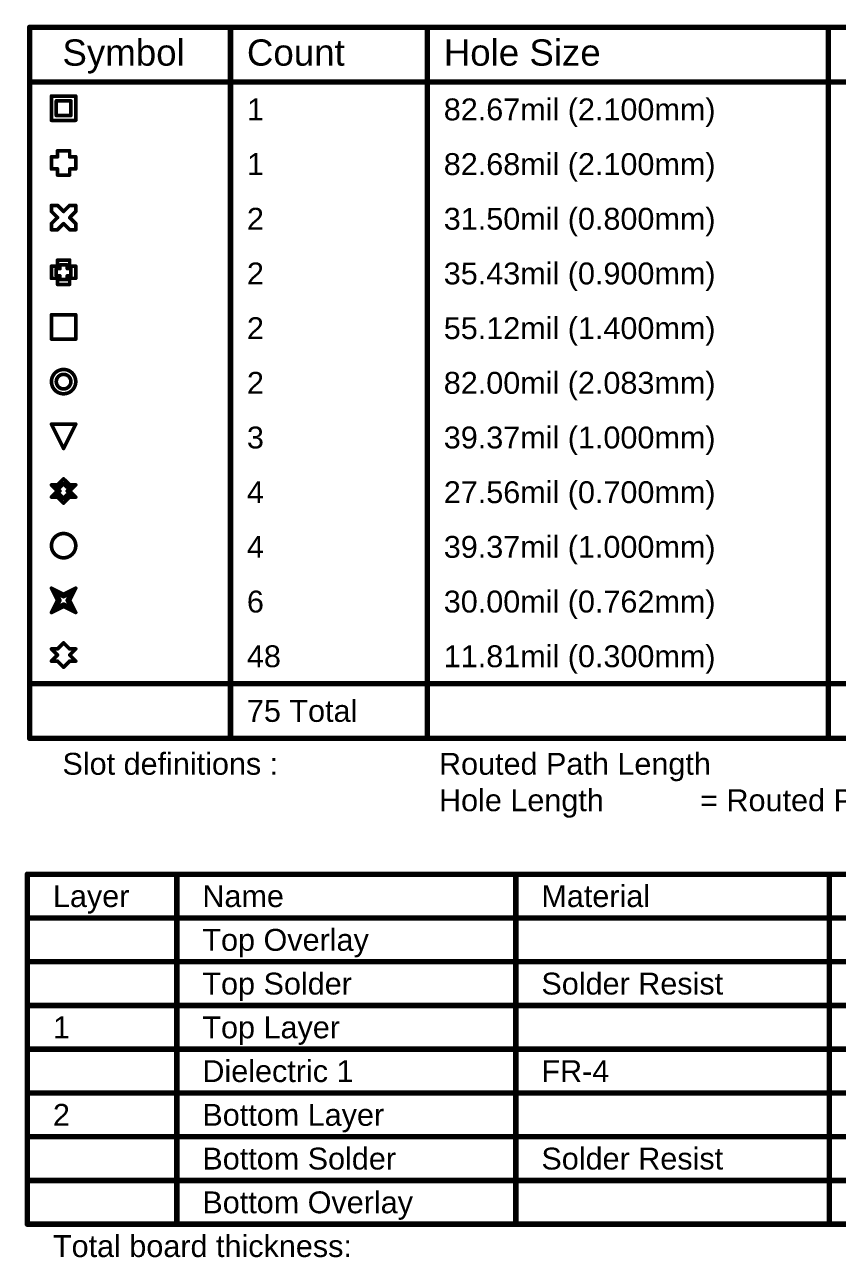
# Model space of a CAD drawing. Header units: inches. Extents: x -38 to 391, y -38 to 85.
# Drawn here: x 41 to 97.6, y -0.6 to 85.3 of the extents above; entities that cross this region are included whole.
import ezdxf

# ---------------------------------------------------------------- set-up
doc = ezdxf.new("R2010")
doc.units = ezdxf.units.IN
doc.layers.add('Drill Drawing', color=1, linetype='Continuous')
doc.layers.add('Fabrication', color=76, linetype='Continuous')
doc.styles.add('Arial', font='', dxfattribs={"height": 0.2})
doc.styles.get('Arial').set_extended_font_data('Arial')

msp = doc.modelspace()

# ---------------------------------------------------------------- linework, layer by layer
at = {"layer": 'Drill Drawing'}
for points in [[(41.313, 85.089, 0.381, 0.381, 0), (391.023, 85.089, 0.381, 0.381, 0)], [(41.313, 35.559, 0.381, 0.381, 0), (41.313, 85.089, 0.381, 0.381, 0)], [(55.305, 35.559, 0.381, 0.381, 0), (55.305, 85.089, 0.381, 0.381, 0)], [(69.018, 35.559, 0.381, 0.381, 0), (69.018, 85.089, 0.381, 0.381, 0)], [(96.95, 35.559, 0.381, 0.381, 0), (96.95, 85.089, 0.381, 0.381, 0)], [(41.313, 81.279, 0.381, 0.381, 0), (391.023, 81.279, 0.381, 0.381, 0)], [(42.832, 80.305, 0.254, 0.254, 0), (44.525, 80.305, 0.254, 0.254, 0)], [(42.832, 78.612, 0.254, 0.254, 0), (42.832, 80.305, 0.254, 0.254, 0)], [(43.17, 79.966, 0.254, 0.254, 0), (44.186, 79.966, 0.254, 0.254, 0)], [(43.17, 78.95, 0.254, 0.254, 0), (43.17, 79.966, 0.254, 0.254, 0)], [(44.186, 78.95, 0.254, 0.254, 0), (44.186, 79.966, 0.254, 0.254, 0)], [(44.525, 78.612, 0.254, 0.254, 0), (44.525, 80.305, 0.254, 0.254, 0)], [(43.17, 78.95, 0.254, 0.254, 0), (44.186, 78.95, 0.254, 0.254, 0)], [(42.832, 78.612, 0.254, 0.254, 0), (44.525, 78.612, 0.254, 0.254, 0)], [(43.255, 76.072, 0.254, 0.254, 0), (43.255, 76.495, 0.254, 0.254, 0)], [(43.255, 76.495, 0.254, 0.254, 0), (44.102, 76.495, 0.254, 0.254, 0)], [(44.102, 76.072, 0.254, 0.254, 0), (44.102, 76.495, 0.254, 0.254, 0)], [(42.832, 75.225, 0.254, 0.254, 0), (42.832, 76.072, 0.254, 0.254, 0)], [(42.832, 76.072, 0.254, 0.254, 0), (43.255, 76.072, 0.254, 0.254, 0)], [(44.102, 76.072, 0.254, 0.254, 0), (44.525, 76.072, 0.254, 0.254, 0)], [(44.525, 75.225, 0.254, 0.254, 0), (44.525, 76.072, 0.254, 0.254, 0)], [(42.832, 75.225, 0.254, 0.254, 0), (43.255, 75.225, 0.254, 0.254, 0)], [(43.255, 74.802, 0.254, 0.254, 0), (43.255, 75.225, 0.254, 0.254, 0)], [(43.255, 74.802, 0.254, 0.254, 0), (44.102, 74.802, 0.254, 0.254, 0)], [(44.102, 75.225, 0.254, 0.254, 0), (44.525, 75.225, 0.254, 0.254, 0)], [(44.102, 74.802, 0.254, 0.254, 0), (44.102, 75.225, 0.254, 0.254, 0)], [(42.832, 72.262, 0.254, 0.254, 0), (42.832, 72.685, 0.254, 0.254, 0)], [(42.832, 72.685, 0.254, 0.254, 0), (43.255, 72.685, 0.254, 0.254, 0)], [(42.832, 72.262, 0.254, 0.254, 0), (43.255, 71.838, 0.254, 0.254, 0)], [(43.255, 72.685, 0.254, 0.254, 0), (43.678, 72.262, 0.254, 0.254, 0)], [(43.678, 72.262, 0.254, 0.254, 0), (44.102, 72.685, 0.254, 0.254, 0)], [(44.102, 72.685, 0.254, 0.254, 0), (44.525, 72.685, 0.254, 0.254, 0)], [(44.102, 71.838, 0.254, 0.254, 0), (44.525, 72.262, 0.254, 0.254, 0)], [(44.525, 72.262, 0.254, 0.254, 0), (44.525, 72.685, 0.254, 0.254, 0)], [(42.832, 71.415, 0.254, 0.254, 0), (43.255, 71.838, 0.254, 0.254, 0)], [(42.832, 70.992, 0.254, 0.254, 0), (42.832, 71.415, 0.254, 0.254, 0)], [(43.255, 70.992, 0.254, 0.254, 0), (43.678, 71.415, 0.254, 0.254, 0)], [(43.678, 71.415, 0.254, 0.254, 0), (44.102, 70.992, 0.254, 0.254, 0)], [(44.102, 71.838, 0.254, 0.254, 0), (44.525, 71.415, 0.254, 0.254, 0)], [(44.525, 70.992, 0.254, 0.254, 0), (44.525, 71.415, 0.254, 0.254, 0)], [(42.832, 70.992, 0.254, 0.254, 0), (43.255, 70.992, 0.254, 0.254, 0)], [(44.102, 70.992, 0.254, 0.254, 0), (44.525, 70.992, 0.254, 0.254, 0)], [(43.255, 68.452, 0.254, 0.254, 0), (43.255, 68.875, 0.254, 0.254, 0)], [(43.255, 68.875, 0.254, 0.254, 0), (44.102, 68.875, 0.254, 0.254, 0)], [(44.102, 68.452, 0.254, 0.254, 0), (44.102, 68.875, 0.254, 0.254, 0)], [(42.832, 67.605, 0.254, 0.254, 0), (42.832, 68.452, 0.254, 0.254, 0)], [(42.832, 68.452, 0.254, 0.254, 0), (43.255, 68.452, 0.254, 0.254, 0)], [(43.17, 67.774, 0.254, 0.254, 0), (43.17, 68.282, 0.254, 0.254, 0)], [(43.17, 68.282, 0.254, 0.254, 0), (43.424, 68.282, 0.254, 0.254, 0)], [(43.17, 67.774, 0.254, 0.254, 0), (43.424, 67.774, 0.254, 0.254, 0)], [(43.424, 68.282, 0.254, 0.254, 0), (43.424, 68.536, 0.254, 0.254, 0)], [(43.424, 68.536, 0.254, 0.254, 0), (43.932, 68.536, 0.254, 0.254, 0)], [(43.424, 67.52, 0.254, 0.254, 0), (43.424, 67.774, 0.254, 0.254, 0)], [(43.932, 68.282, 0.254, 0.254, 0), (43.932, 68.536, 0.254, 0.254, 0)], [(43.932, 68.282, 0.254, 0.254, 0), (44.186, 68.282, 0.254, 0.254, 0)], [(43.932, 67.774, 0.254, 0.254, 0), (44.186, 67.774, 0.254, 0.254, 0)], [(43.932, 67.52, 0.254, 0.254, 0), (43.932, 67.774, 0.254, 0.254, 0)], [(44.102, 68.452, 0.254, 0.254, 0), (44.525, 68.452, 0.254, 0.254, 0)], [(44.186, 67.774, 0.254, 0.254, 0), (44.186, 68.282, 0.254, 0.254, 0)], [(44.525, 67.605, 0.254, 0.254, 0), (44.525, 68.452, 0.254, 0.254, 0)], [(42.832, 67.605, 0.254, 0.254, 0), (43.255, 67.605, 0.254, 0.254, 0)], [(43.255, 67.182, 0.254, 0.254, 0), (43.255, 67.605, 0.254, 0.254, 0)], [(43.255, 67.182, 0.254, 0.254, 0), (44.102, 67.182, 0.254, 0.254, 0)], [(43.424, 67.52, 0.254, 0.254, 0), (43.932, 67.52, 0.254, 0.254, 0)], [(44.102, 67.605, 0.254, 0.254, 0), (44.525, 67.605, 0.254, 0.254, 0)], [(44.102, 67.182, 0.254, 0.254, 0), (44.102, 67.605, 0.254, 0.254, 0)], [(42.832, 65.065, 0.254, 0.254, 0), (44.525, 65.065, 0.254, 0.254, 0)], [(42.832, 63.372, 0.254, 0.254, 0), (42.832, 65.065, 0.254, 0.254, 0)], [(44.525, 63.372, 0.254, 0.254, 0), (44.525, 65.065, 0.254, 0.254, 0)], [(42.832, 63.372, 0.254, 0.254, 0), (44.525, 63.372, 0.254, 0.254, 0)], [(42.832, 57.445, 0.254, 0.254, 0), (44.525, 57.445, 0.254, 0.254, 0)], [(42.832, 57.445, 0.254, 0.254, 0), (43.678, 55.752, 0.254, 0.254, 0)], [(43.678, 55.752, 0.254, 0.254, 0), (44.525, 57.445, 0.254, 0.254, 0)], [(42.832, 53.212, 0.254, 0.254, 0), (43.255, 52.788, 0.254, 0.254, 0)], [(42.832, 53.212, 0.254, 0.254, 0), (43.255, 53.212, 0.254, 0.254, 0)], [(43.255, 53.212, 0.254, 0.254, 0), (43.678, 53.635, 0.254, 0.254, 0)], [(43.424, 53.042, 0.254, 0.254, 0), (43.678, 53.296, 0.254, 0.254, 0)], [(43.678, 53.635, 0.254, 0.254, 0), (44.102, 53.212, 0.254, 0.254, 0)], [(43.678, 53.296, 0.254, 0.254, 0), (43.932, 53.042, 0.254, 0.254, 0)], [(44.102, 53.212, 0.254, 0.254, 0), (44.525, 53.212, 0.254, 0.254, 0)], [(44.102, 52.788, 0.254, 0.254, 0), (44.525, 53.212, 0.254, 0.254, 0)], [(42.832, 52.365, 0.254, 0.254, 0), (43.255, 52.788, 0.254, 0.254, 0)], [(42.832, 52.365, 0.254, 0.254, 0), (43.255, 52.365, 0.254, 0.254, 0)], [(43.17, 53.042, 0.254, 0.254, 0), (43.424, 52.788, 0.254, 0.254, 0)], [(43.17, 53.042, 0.254, 0.254, 0), (43.424, 53.042, 0.254, 0.254, 0)], [(43.17, 52.534, 0.254, 0.254, 0), (43.424, 52.788, 0.254, 0.254, 0)], [(43.17, 52.534, 0.254, 0.254, 0), (43.424, 52.534, 0.254, 0.254, 0)], [(43.255, 52.365, 0.254, 0.254, 0), (43.678, 51.942, 0.254, 0.254, 0)], [(43.424, 52.534, 0.254, 0.254, 0), (43.678, 52.28, 0.254, 0.254, 0)], [(43.678, 52.28, 0.254, 0.254, 0), (43.932, 52.534, 0.254, 0.254, 0)], [(43.678, 51.942, 0.254, 0.254, 0), (44.102, 52.365, 0.254, 0.254, 0)], [(43.932, 53.042, 0.254, 0.254, 0), (44.186, 53.042, 0.254, 0.254, 0)], [(43.932, 52.788, 0.254, 0.254, 0), (44.186, 53.042, 0.254, 0.254, 0)], [(43.932, 52.788, 0.254, 0.254, 0), (44.186, 52.534, 0.254, 0.254, 0)], [(43.932, 52.534, 0.254, 0.254, 0), (44.186, 52.534, 0.254, 0.254, 0)], [(44.102, 52.788, 0.254, 0.254, 0), (44.525, 52.365, 0.254, 0.254, 0)], [(44.102, 52.365, 0.254, 0.254, 0), (44.525, 52.365, 0.254, 0.254, 0)], [(42.832, 46.015, 0.254, 0.254, 0), (43.678, 45.592, 0.254, 0.254, 0)], [(42.832, 46.015, 0.254, 0.254, 0), (43.255, 45.168, 0.254, 0.254, 0)], [(43.17, 45.676, 0.254, 0.254, 0), (43.678, 45.422, 0.254, 0.254, 0)], [(43.17, 45.676, 0.254, 0.254, 0), (43.424, 45.168, 0.254, 0.254, 0)], [(43.678, 45.592, 0.254, 0.254, 0), (44.525, 46.015, 0.254, 0.254, 0)], [(43.678, 45.422, 0.254, 0.254, 0), (44.186, 45.676, 0.254, 0.254, 0)], [(43.932, 45.168, 0.254, 0.254, 0), (44.186, 45.676, 0.254, 0.254, 0)], [(44.102, 45.168, 0.254, 0.254, 0), (44.525, 46.015, 0.254, 0.254, 0)], [(42.832, 44.322, 0.254, 0.254, 0), (43.255, 45.168, 0.254, 0.254, 0)], [(42.832, 44.322, 0.254, 0.254, 0), (43.678, 44.745, 0.254, 0.254, 0)], [(43.17, 44.66, 0.254, 0.254, 0), (43.424, 45.168, 0.254, 0.254, 0)], [(43.17, 44.66, 0.254, 0.254, 0), (43.678, 44.914, 0.254, 0.254, 0)], [(43.678, 44.914, 0.254, 0.254, 0), (44.186, 44.66, 0.254, 0.254, 0)], [(43.678, 44.745, 0.254, 0.254, 0), (44.525, 44.322, 0.254, 0.254, 0)], [(43.932, 45.168, 0.254, 0.254, 0), (44.186, 44.66, 0.254, 0.254, 0)], [(44.102, 45.168, 0.254, 0.254, 0), (44.525, 44.322, 0.254, 0.254, 0)], [(43.255, 41.782, 0.254, 0.254, 0), (43.678, 42.205, 0.254, 0.254, 0)], [(43.678, 42.205, 0.254, 0.254, 0), (44.102, 41.782, 0.254, 0.254, 0)], [(42.832, 41.782, 0.254, 0.254, 0), (43.255, 41.358, 0.254, 0.254, 0)], [(42.832, 41.782, 0.254, 0.254, 0), (43.255, 41.782, 0.254, 0.254, 0)], [(42.832, 40.935, 0.254, 0.254, 0), (43.255, 41.358, 0.254, 0.254, 0)], [(44.102, 41.782, 0.254, 0.254, 0), (44.525, 41.782, 0.254, 0.254, 0)], [(44.102, 41.358, 0.254, 0.254, 0), (44.525, 41.782, 0.254, 0.254, 0)], [(44.102, 41.358, 0.254, 0.254, 0), (44.525, 40.935, 0.254, 0.254, 0)], [(42.832, 40.935, 0.254, 0.254, 0), (43.255, 40.935, 0.254, 0.254, 0)], [(43.255, 40.935, 0.254, 0.254, 0), (43.678, 40.512, 0.254, 0.254, 0)], [(43.678, 40.512, 0.254, 0.254, 0), (44.102, 40.935, 0.254, 0.254, 0)], [(44.102, 40.935, 0.254, 0.254, 0), (44.525, 40.935, 0.254, 0.254, 0)], [(41.313, 39.369, 0.381, 0.381, 0), (391.023, 39.369, 0.381, 0.381, 0)], [(41.313, 35.559, 0.381, 0.381, 0), (391.023, 35.559, 0.381, 0.381, 0)]]:
    msp.add_lwpolyline(points, format="xyseb", dxfattribs=at)
for points in [[(41.218, 85.089, 0.191, 0.191, 1), (41.408, 85.089, 0.191, 0.191, 1)], [(41.218, 85.089, 0.191, 0.191, 1), (41.408, 85.089, 0.191, 0.191, 1)], [(55.21, 85.089, 0.191, 0.191, 1), (55.401, 85.089, 0.191, 0.191, 1)], [(68.923, 85.089, 0.191, 0.191, 1), (69.113, 85.089, 0.191, 0.191, 1)], [(96.854, 85.089, 0.191, 0.191, 1), (97.045, 85.089, 0.191, 0.191, 1)], [(41.218, 81.279, 0.191, 0.191, 1), (41.408, 81.279, 0.191, 0.191, 1)], [(42.768, 80.305, 0.127, 0.127, 1), (42.895, 80.305, 0.127, 0.127, 1)], [(42.768, 80.305, 0.127, 0.127, 1), (42.895, 80.305, 0.127, 0.127, 1)], [(43.107, 79.966, 0.127, 0.127, 1), (43.234, 79.966, 0.127, 0.127, 1)], [(43.107, 79.966, 0.127, 0.127, 1), (43.234, 79.966, 0.127, 0.127, 1)], [(44.123, 79.966, 0.127, 0.127, 1), (44.25, 79.966, 0.127, 0.127, 1)], [(44.123, 79.966, 0.127, 0.127, 1), (44.25, 79.966, 0.127, 0.127, 1)], [(44.462, 80.305, 0.127, 0.127, 1), (44.589, 80.305, 0.127, 0.127, 1)], [(44.462, 80.305, 0.127, 0.127, 1), (44.589, 80.305, 0.127, 0.127, 1)], [(43.107, 78.95, 0.127, 0.127, 1), (43.234, 78.95, 0.127, 0.127, 1)], [(43.107, 78.95, 0.127, 0.127, 1), (43.234, 78.95, 0.127, 0.127, 1)], [(44.123, 78.95, 0.127, 0.127, 1), (44.25, 78.95, 0.127, 0.127, 1)], [(44.123, 78.95, 0.127, 0.127, 1), (44.25, 78.95, 0.127, 0.127, 1)], [(42.768, 78.612, 0.127, 0.127, 1), (42.895, 78.612, 0.127, 0.127, 1)], [(42.768, 78.612, 0.127, 0.127, 1), (42.895, 78.612, 0.127, 0.127, 1)], [(44.462, 78.612, 0.127, 0.127, 1), (44.589, 78.612, 0.127, 0.127, 1)], [(44.462, 78.612, 0.127, 0.127, 1), (44.589, 78.612, 0.127, 0.127, 1)], [(43.192, 76.495, 0.127, 0.127, 1), (43.319, 76.495, 0.127, 0.127, 1)], [(43.192, 76.495, 0.127, 0.127, 1), (43.319, 76.495, 0.127, 0.127, 1)], [(44.038, 76.495, 0.127, 0.127, 1), (44.165, 76.495, 0.127, 0.127, 1)], [(44.038, 76.495, 0.127, 0.127, 1), (44.165, 76.495, 0.127, 0.127, 1)], [(42.768, 76.072, 0.127, 0.127, 1), (42.895, 76.072, 0.127, 0.127, 1)], [(42.768, 76.072, 0.127, 0.127, 1), (42.895, 76.072, 0.127, 0.127, 1)], [(43.192, 76.072, 0.127, 0.127, 1), (43.319, 76.072, 0.127, 0.127, 1)], [(43.192, 76.072, 0.127, 0.127, 1), (43.319, 76.072, 0.127, 0.127, 1)], [(44.038, 76.072, 0.127, 0.127, 1), (44.165, 76.072, 0.127, 0.127, 1)], [(44.038, 76.072, 0.127, 0.127, 1), (44.165, 76.072, 0.127, 0.127, 1)], [(44.462, 76.072, 0.127, 0.127, 1), (44.589, 76.072, 0.127, 0.127, 1)], [(44.462, 76.072, 0.127, 0.127, 1), (44.589, 76.072, 0.127, 0.127, 1)], [(42.768, 75.225, 0.127, 0.127, 1), (42.895, 75.225, 0.127, 0.127, 1)], [(42.768, 75.225, 0.127, 0.127, 1), (42.895, 75.225, 0.127, 0.127, 1)], [(43.192, 75.225, 0.127, 0.127, 1), (43.319, 75.225, 0.127, 0.127, 1)], [(43.192, 75.225, 0.127, 0.127, 1), (43.319, 75.225, 0.127, 0.127, 1)], [(43.192, 74.802, 0.127, 0.127, 1), (43.319, 74.802, 0.127, 0.127, 1)], [(43.192, 74.802, 0.127, 0.127, 1), (43.319, 74.802, 0.127, 0.127, 1)], [(44.038, 75.225, 0.127, 0.127, 1), (44.165, 75.225, 0.127, 0.127, 1)], [(44.038, 75.225, 0.127, 0.127, 1), (44.165, 75.225, 0.127, 0.127, 1)], [(44.038, 74.802, 0.127, 0.127, 1), (44.165, 74.802, 0.127, 0.127, 1)], [(44.038, 74.802, 0.127, 0.127, 1), (44.165, 74.802, 0.127, 0.127, 1)], [(44.462, 75.225, 0.127, 0.127, 1), (44.589, 75.225, 0.127, 0.127, 1)], [(44.462, 75.225, 0.127, 0.127, 1), (44.589, 75.225, 0.127, 0.127, 1)], [(42.768, 72.685, 0.127, 0.127, 1), (42.895, 72.685, 0.127, 0.127, 1)], [(42.768, 72.685, 0.127, 0.127, 1), (42.895, 72.685, 0.127, 0.127, 1)], [(42.768, 72.262, 0.127, 0.127, 1), (42.895, 72.262, 0.127, 0.127, 1)], [(42.768, 72.262, 0.127, 0.127, 1), (42.895, 72.262, 0.127, 0.127, 1)], [(43.192, 72.685, 0.127, 0.127, 1), (43.319, 72.685, 0.127, 0.127, 1)], [(43.192, 72.685, 0.127, 0.127, 1), (43.319, 72.685, 0.127, 0.127, 1)], [(43.615, 72.262, 0.127, 0.127, 1), (43.742, 72.262, 0.127, 0.127, 1)], [(43.615, 72.262, 0.127, 0.127, 1), (43.742, 72.262, 0.127, 0.127, 1)], [(44.038, 72.685, 0.127, 0.127, 1), (44.165, 72.685, 0.127, 0.127, 1)], [(44.038, 72.685, 0.127, 0.127, 1), (44.165, 72.685, 0.127, 0.127, 1)], [(44.462, 72.685, 0.127, 0.127, 1), (44.589, 72.685, 0.127, 0.127, 1)], [(44.462, 72.685, 0.127, 0.127, 1), (44.589, 72.685, 0.127, 0.127, 1)], [(44.462, 72.262, 0.127, 0.127, 1), (44.589, 72.262, 0.127, 0.127, 1)], [(44.462, 72.262, 0.127, 0.127, 1), (44.589, 72.262, 0.127, 0.127, 1)], [(42.768, 71.415, 0.127, 0.127, 1), (42.895, 71.415, 0.127, 0.127, 1)], [(42.768, 71.415, 0.127, 0.127, 1), (42.895, 71.415, 0.127, 0.127, 1)], [(43.192, 71.838, 0.127, 0.127, 1), (43.319, 71.838, 0.127, 0.127, 1)], [(43.192, 71.838, 0.127, 0.127, 1), (43.319, 71.838, 0.127, 0.127, 1)], [(43.615, 71.415, 0.127, 0.127, 1), (43.742, 71.415, 0.127, 0.127, 1)], [(43.615, 71.415, 0.127, 0.127, 1), (43.742, 71.415, 0.127, 0.127, 1)], [(44.038, 71.838, 0.127, 0.127, 1), (44.165, 71.838, 0.127, 0.127, 1)], [(44.038, 71.838, 0.127, 0.127, 1), (44.165, 71.838, 0.127, 0.127, 1)], [(44.462, 71.415, 0.127, 0.127, 1), (44.589, 71.415, 0.127, 0.127, 1)], [(44.462, 71.415, 0.127, 0.127, 1), (44.589, 71.415, 0.127, 0.127, 1)], [(42.768, 70.992, 0.127, 0.127, 1), (42.895, 70.992, 0.127, 0.127, 1)], [(42.768, 70.992, 0.127, 0.127, 1), (42.895, 70.992, 0.127, 0.127, 1)], [(43.192, 70.992, 0.127, 0.127, 1), (43.319, 70.992, 0.127, 0.127, 1)], [(43.192, 70.992, 0.127, 0.127, 1), (43.319, 70.992, 0.127, 0.127, 1)], [(44.038, 70.992, 0.127, 0.127, 1), (44.165, 70.992, 0.127, 0.127, 1)], [(44.038, 70.992, 0.127, 0.127, 1), (44.165, 70.992, 0.127, 0.127, 1)], [(44.462, 70.992, 0.127, 0.127, 1), (44.589, 70.992, 0.127, 0.127, 1)], [(44.462, 70.992, 0.127, 0.127, 1), (44.589, 70.992, 0.127, 0.127, 1)], [(43.192, 68.875, 0.127, 0.127, 1), (43.319, 68.875, 0.127, 0.127, 1)], [(43.192, 68.875, 0.127, 0.127, 1), (43.319, 68.875, 0.127, 0.127, 1)], [(44.038, 68.875, 0.127, 0.127, 1), (44.165, 68.875, 0.127, 0.127, 1)], [(44.038, 68.875, 0.127, 0.127, 1), (44.165, 68.875, 0.127, 0.127, 1)], [(42.768, 68.452, 0.127, 0.127, 1), (42.895, 68.452, 0.127, 0.127, 1)], [(42.768, 68.452, 0.127, 0.127, 1), (42.895, 68.452, 0.127, 0.127, 1)], [(43.107, 68.282, 0.127, 0.127, 1), (43.234, 68.282, 0.127, 0.127, 1)], [(43.107, 68.282, 0.127, 0.127, 1), (43.234, 68.282, 0.127, 0.127, 1)], [(43.107, 67.774, 0.127, 0.127, 1), (43.234, 67.774, 0.127, 0.127, 1)], [(43.107, 67.774, 0.127, 0.127, 1), (43.234, 67.774, 0.127, 0.127, 1)], [(43.192, 68.452, 0.127, 0.127, 1), (43.319, 68.452, 0.127, 0.127, 1)], [(43.192, 68.452, 0.127, 0.127, 1), (43.319, 68.452, 0.127, 0.127, 1)], [(43.361, 68.536, 0.127, 0.127, 1), (43.488, 68.536, 0.127, 0.127, 1)], [(43.361, 68.536, 0.127, 0.127, 1), (43.488, 68.536, 0.127, 0.127, 1)], [(43.361, 68.282, 0.127, 0.127, 1), (43.488, 68.282, 0.127, 0.127, 1)], [(43.361, 68.282, 0.127, 0.127, 1), (43.488, 68.282, 0.127, 0.127, 1)], [(43.361, 67.774, 0.127, 0.127, 1), (43.488, 67.774, 0.127, 0.127, 1)], [(43.361, 67.774, 0.127, 0.127, 1), (43.488, 67.774, 0.127, 0.127, 1)], [(43.869, 68.536, 0.127, 0.127, 1), (43.996, 68.536, 0.127, 0.127, 1)], [(43.869, 68.536, 0.127, 0.127, 1), (43.996, 68.536, 0.127, 0.127, 1)], [(43.869, 68.282, 0.127, 0.127, 1), (43.996, 68.282, 0.127, 0.127, 1)], [(43.869, 68.282, 0.127, 0.127, 1), (43.996, 68.282, 0.127, 0.127, 1)], [(43.869, 67.774, 0.127, 0.127, 1), (43.996, 67.774, 0.127, 0.127, 1)], [(43.869, 67.774, 0.127, 0.127, 1), (43.996, 67.774, 0.127, 0.127, 1)], [(44.038, 68.452, 0.127, 0.127, 1), (44.165, 68.452, 0.127, 0.127, 1)], [(44.038, 68.452, 0.127, 0.127, 1), (44.165, 68.452, 0.127, 0.127, 1)], [(44.123, 68.282, 0.127, 0.127, 1), (44.25, 68.282, 0.127, 0.127, 1)], [(44.123, 68.282, 0.127, 0.127, 1), (44.25, 68.282, 0.127, 0.127, 1)], [(44.123, 67.774, 0.127, 0.127, 1), (44.25, 67.774, 0.127, 0.127, 1)], [(44.123, 67.774, 0.127, 0.127, 1), (44.25, 67.774, 0.127, 0.127, 1)], [(44.462, 68.452, 0.127, 0.127, 1), (44.589, 68.452, 0.127, 0.127, 1)], [(44.462, 68.452, 0.127, 0.127, 1), (44.589, 68.452, 0.127, 0.127, 1)], [(42.768, 67.605, 0.127, 0.127, 1), (42.895, 67.605, 0.127, 0.127, 1)], [(42.768, 67.605, 0.127, 0.127, 1), (42.895, 67.605, 0.127, 0.127, 1)], [(43.192, 67.605, 0.127, 0.127, 1), (43.319, 67.605, 0.127, 0.127, 1)], [(43.192, 67.605, 0.127, 0.127, 1), (43.319, 67.605, 0.127, 0.127, 1)], [(43.192, 67.182, 0.127, 0.127, 1), (43.319, 67.182, 0.127, 0.127, 1)], [(43.192, 67.182, 0.127, 0.127, 1), (43.319, 67.182, 0.127, 0.127, 1)], [(43.361, 67.52, 0.127, 0.127, 1), (43.488, 67.52, 0.127, 0.127, 1)], [(43.361, 67.52, 0.127, 0.127, 1), (43.488, 67.52, 0.127, 0.127, 1)], [(43.869, 67.52, 0.127, 0.127, 1), (43.996, 67.52, 0.127, 0.127, 1)], [(43.869, 67.52, 0.127, 0.127, 1), (43.996, 67.52, 0.127, 0.127, 1)], [(44.038, 67.605, 0.127, 0.127, 1), (44.165, 67.605, 0.127, 0.127, 1)], [(44.038, 67.605, 0.127, 0.127, 1), (44.165, 67.605, 0.127, 0.127, 1)], [(44.038, 67.182, 0.127, 0.127, 1), (44.165, 67.182, 0.127, 0.127, 1)], [(44.038, 67.182, 0.127, 0.127, 1), (44.165, 67.182, 0.127, 0.127, 1)], [(44.462, 67.605, 0.127, 0.127, 1), (44.589, 67.605, 0.127, 0.127, 1)], [(44.462, 67.605, 0.127, 0.127, 1), (44.589, 67.605, 0.127, 0.127, 1)], [(42.768, 65.065, 0.127, 0.127, 1), (42.895, 65.065, 0.127, 0.127, 1)], [(42.768, 65.065, 0.127, 0.127, 1), (42.895, 65.065, 0.127, 0.127, 1)], [(44.462, 65.065, 0.127, 0.127, 1), (44.589, 65.065, 0.127, 0.127, 1)], [(44.462, 65.065, 0.127, 0.127, 1), (44.589, 65.065, 0.127, 0.127, 1)], [(42.768, 63.372, 0.127, 0.127, 1), (42.895, 63.372, 0.127, 0.127, 1)], [(42.768, 63.372, 0.127, 0.127, 1), (42.895, 63.372, 0.127, 0.127, 1)], [(44.462, 63.372, 0.127, 0.127, 1), (44.589, 63.372, 0.127, 0.127, 1)], [(44.462, 63.372, 0.127, 0.127, 1), (44.589, 63.372, 0.127, 0.127, 1)], [(44.525, 60.408, 0.254, 0.254, 1), (42.832, 60.408, 0.254, 0.254, 1)], [(44.186, 60.408, 0.254, 0.254, 1), (43.17, 60.408, 0.254, 0.254, 1)], [(42.768, 60.408, 0.127, 0.127, 1), (42.895, 60.408, 0.127, 0.127, 1)], [(43.107, 60.408, 0.127, 0.127, 1), (43.234, 60.408, 0.127, 0.127, 1)], [(44.123, 60.408, 0.127, 0.127, 1), (44.25, 60.408, 0.127, 0.127, 1)], [(44.462, 60.408, 0.127, 0.127, 1), (44.589, 60.408, 0.127, 0.127, 1)], [(42.768, 57.445, 0.127, 0.127, 1), (42.895, 57.445, 0.127, 0.127, 1)], [(42.768, 57.445, 0.127, 0.127, 1), (42.895, 57.445, 0.127, 0.127, 1)], [(44.462, 57.445, 0.127, 0.127, 1), (44.589, 57.445, 0.127, 0.127, 1)], [(44.462, 57.445, 0.127, 0.127, 1), (44.589, 57.445, 0.127, 0.127, 1)], [(43.615, 55.752, 0.127, 0.127, 1), (43.742, 55.752, 0.127, 0.127, 1)], [(43.615, 55.752, 0.127, 0.127, 1), (43.742, 55.752, 0.127, 0.127, 1)], [(42.768, 53.212, 0.127, 0.127, 1), (42.895, 53.212, 0.127, 0.127, 1)], [(42.768, 53.212, 0.127, 0.127, 1), (42.895, 53.212, 0.127, 0.127, 1)], [(43.192, 53.212, 0.127, 0.127, 1), (43.319, 53.212, 0.127, 0.127, 1)], [(43.192, 53.212, 0.127, 0.127, 1), (43.319, 53.212, 0.127, 0.127, 1)], [(43.615, 53.635, 0.127, 0.127, 1), (43.742, 53.635, 0.127, 0.127, 1)], [(43.615, 53.635, 0.127, 0.127, 1), (43.742, 53.635, 0.127, 0.127, 1)], [(43.615, 53.296, 0.127, 0.127, 1), (43.742, 53.296, 0.127, 0.127, 1)], [(43.615, 53.296, 0.127, 0.127, 1), (43.742, 53.296, 0.127, 0.127, 1)], [(44.038, 53.212, 0.127, 0.127, 1), (44.165, 53.212, 0.127, 0.127, 1)], [(44.038, 53.212, 0.127, 0.127, 1), (44.165, 53.212, 0.127, 0.127, 1)], [(44.462, 53.212, 0.127, 0.127, 1), (44.589, 53.212, 0.127, 0.127, 1)], [(44.462, 53.212, 0.127, 0.127, 1), (44.589, 53.212, 0.127, 0.127, 1)], [(42.768, 52.365, 0.127, 0.127, 1), (42.895, 52.365, 0.127, 0.127, 1)], [(42.768, 52.365, 0.127, 0.127, 1), (42.895, 52.365, 0.127, 0.127, 1)], [(43.107, 53.042, 0.127, 0.127, 1), (43.234, 53.042, 0.127, 0.127, 1)], [(43.107, 53.042, 0.127, 0.127, 1), (43.234, 53.042, 0.127, 0.127, 1)], [(43.107, 52.534, 0.127, 0.127, 1), (43.234, 52.534, 0.127, 0.127, 1)], [(43.107, 52.534, 0.127, 0.127, 1), (43.234, 52.534, 0.127, 0.127, 1)], [(43.192, 52.788, 0.127, 0.127, 1), (43.319, 52.788, 0.127, 0.127, 1)], [(43.192, 52.788, 0.127, 0.127, 1), (43.319, 52.788, 0.127, 0.127, 1)], [(43.192, 52.365, 0.127, 0.127, 1), (43.319, 52.365, 0.127, 0.127, 1)], [(43.192, 52.365, 0.127, 0.127, 1), (43.319, 52.365, 0.127, 0.127, 1)], [(43.361, 53.042, 0.127, 0.127, 1), (43.488, 53.042, 0.127, 0.127, 1)], [(43.361, 53.042, 0.127, 0.127, 1), (43.488, 53.042, 0.127, 0.127, 1)], [(43.361, 52.788, 0.127, 0.127, 1), (43.488, 52.788, 0.127, 0.127, 1)], [(43.361, 52.788, 0.127, 0.127, 1), (43.488, 52.788, 0.127, 0.127, 1)], [(43.361, 52.534, 0.127, 0.127, 1), (43.488, 52.534, 0.127, 0.127, 1)], [(43.361, 52.534, 0.127, 0.127, 1), (43.488, 52.534, 0.127, 0.127, 1)], [(43.615, 52.28, 0.127, 0.127, 1), (43.742, 52.28, 0.127, 0.127, 1)], [(43.615, 52.28, 0.127, 0.127, 1), (43.742, 52.28, 0.127, 0.127, 1)], [(43.869, 53.042, 0.127, 0.127, 1), (43.996, 53.042, 0.127, 0.127, 1)], [(43.869, 53.042, 0.127, 0.127, 1), (43.996, 53.042, 0.127, 0.127, 1)], [(43.869, 52.788, 0.127, 0.127, 1), (43.996, 52.788, 0.127, 0.127, 1)], [(43.869, 52.788, 0.127, 0.127, 1), (43.996, 52.788, 0.127, 0.127, 1)], [(43.869, 52.534, 0.127, 0.127, 1), (43.996, 52.534, 0.127, 0.127, 1)], [(43.869, 52.534, 0.127, 0.127, 1), (43.996, 52.534, 0.127, 0.127, 1)], [(44.038, 52.788, 0.127, 0.127, 1), (44.165, 52.788, 0.127, 0.127, 1)], [(44.038, 52.788, 0.127, 0.127, 1), (44.165, 52.788, 0.127, 0.127, 1)], [(44.038, 52.365, 0.127, 0.127, 1), (44.165, 52.365, 0.127, 0.127, 1)], [(44.038, 52.365, 0.127, 0.127, 1), (44.165, 52.365, 0.127, 0.127, 1)], [(44.123, 53.042, 0.127, 0.127, 1), (44.25, 53.042, 0.127, 0.127, 1)], [(44.123, 53.042, 0.127, 0.127, 1), (44.25, 53.042, 0.127, 0.127, 1)], [(44.123, 52.534, 0.127, 0.127, 1), (44.25, 52.534, 0.127, 0.127, 1)], [(44.123, 52.534, 0.127, 0.127, 1), (44.25, 52.534, 0.127, 0.127, 1)], [(44.462, 52.365, 0.127, 0.127, 1), (44.589, 52.365, 0.127, 0.127, 1)], [(44.462, 52.365, 0.127, 0.127, 1), (44.589, 52.365, 0.127, 0.127, 1)], [(43.615, 51.942, 0.127, 0.127, 1), (43.742, 51.942, 0.127, 0.127, 1)], [(43.615, 51.942, 0.127, 0.127, 1), (43.742, 51.942, 0.127, 0.127, 1)], [(44.525, 48.978, 0.254, 0.254, 1), (42.832, 48.978, 0.254, 0.254, 1)], [(42.768, 48.978, 0.127, 0.127, 1), (42.895, 48.978, 0.127, 0.127, 1)], [(44.462, 48.978, 0.127, 0.127, 1), (44.589, 48.978, 0.127, 0.127, 1)], [(42.768, 46.015, 0.127, 0.127, 1), (42.895, 46.015, 0.127, 0.127, 1)], [(42.768, 46.015, 0.127, 0.127, 1), (42.895, 46.015, 0.127, 0.127, 1)], [(43.107, 45.676, 0.127, 0.127, 1), (43.234, 45.676, 0.127, 0.127, 1)], [(43.107, 45.676, 0.127, 0.127, 1), (43.234, 45.676, 0.127, 0.127, 1)], [(43.615, 45.592, 0.127, 0.127, 1), (43.742, 45.592, 0.127, 0.127, 1)], [(43.615, 45.592, 0.127, 0.127, 1), (43.742, 45.592, 0.127, 0.127, 1)], [(43.615, 45.422, 0.127, 0.127, 1), (43.742, 45.422, 0.127, 0.127, 1)], [(43.615, 45.422, 0.127, 0.127, 1), (43.742, 45.422, 0.127, 0.127, 1)], [(44.123, 45.676, 0.127, 0.127, 1), (44.25, 45.676, 0.127, 0.127, 1)], [(44.123, 45.676, 0.127, 0.127, 1), (44.25, 45.676, 0.127, 0.127, 1)], [(44.462, 46.015, 0.127, 0.127, 1), (44.589, 46.015, 0.127, 0.127, 1)], [(44.462, 46.015, 0.127, 0.127, 1), (44.589, 46.015, 0.127, 0.127, 1)], [(43.107, 44.66, 0.127, 0.127, 1), (43.234, 44.66, 0.127, 0.127, 1)], [(43.107, 44.66, 0.127, 0.127, 1), (43.234, 44.66, 0.127, 0.127, 1)], [(43.192, 45.168, 0.127, 0.127, 1), (43.319, 45.168, 0.127, 0.127, 1)], [(43.192, 45.168, 0.127, 0.127, 1), (43.319, 45.168, 0.127, 0.127, 1)], [(43.361, 45.168, 0.127, 0.127, 1), (43.488, 45.168, 0.127, 0.127, 1)], [(43.361, 45.168, 0.127, 0.127, 1), (43.488, 45.168, 0.127, 0.127, 1)], [(43.615, 44.914, 0.127, 0.127, 1), (43.742, 44.914, 0.127, 0.127, 1)], [(43.615, 44.914, 0.127, 0.127, 1), (43.742, 44.914, 0.127, 0.127, 1)], [(43.615, 44.745, 0.127, 0.127, 1), (43.742, 44.745, 0.127, 0.127, 1)], [(43.615, 44.745, 0.127, 0.127, 1), (43.742, 44.745, 0.127, 0.127, 1)], [(43.869, 45.168, 0.127, 0.127, 1), (43.996, 45.168, 0.127, 0.127, 1)], [(43.869, 45.168, 0.127, 0.127, 1), (43.996, 45.168, 0.127, 0.127, 1)], [(44.038, 45.168, 0.127, 0.127, 1), (44.165, 45.168, 0.127, 0.127, 1)], [(44.038, 45.168, 0.127, 0.127, 1), (44.165, 45.168, 0.127, 0.127, 1)], [(44.123, 44.66, 0.127, 0.127, 1), (44.25, 44.66, 0.127, 0.127, 1)], [(44.123, 44.66, 0.127, 0.127, 1), (44.25, 44.66, 0.127, 0.127, 1)], [(42.768, 44.322, 0.127, 0.127, 1), (42.895, 44.322, 0.127, 0.127, 1)], [(42.768, 44.322, 0.127, 0.127, 1), (42.895, 44.322, 0.127, 0.127, 1)], [(44.462, 44.322, 0.127, 0.127, 1), (44.589, 44.322, 0.127, 0.127, 1)], [(44.462, 44.322, 0.127, 0.127, 1), (44.589, 44.322, 0.127, 0.127, 1)], [(43.615, 42.205, 0.127, 0.127, 1), (43.742, 42.205, 0.127, 0.127, 1)], [(43.615, 42.205, 0.127, 0.127, 1), (43.742, 42.205, 0.127, 0.127, 1)], [(42.768, 41.782, 0.127, 0.127, 1), (42.895, 41.782, 0.127, 0.127, 1)], [(42.768, 41.782, 0.127, 0.127, 1), (42.895, 41.782, 0.127, 0.127, 1)], [(43.192, 41.782, 0.127, 0.127, 1), (43.319, 41.782, 0.127, 0.127, 1)], [(43.192, 41.782, 0.127, 0.127, 1), (43.319, 41.782, 0.127, 0.127, 1)], [(43.192, 41.358, 0.127, 0.127, 1), (43.319, 41.358, 0.127, 0.127, 1)], [(43.192, 41.358, 0.127, 0.127, 1), (43.319, 41.358, 0.127, 0.127, 1)], [(44.038, 41.782, 0.127, 0.127, 1), (44.165, 41.782, 0.127, 0.127, 1)], [(44.038, 41.782, 0.127, 0.127, 1), (44.165, 41.782, 0.127, 0.127, 1)], [(44.038, 41.358, 0.127, 0.127, 1), (44.165, 41.358, 0.127, 0.127, 1)], [(44.038, 41.358, 0.127, 0.127, 1), (44.165, 41.358, 0.127, 0.127, 1)], [(44.462, 41.782, 0.127, 0.127, 1), (44.589, 41.782, 0.127, 0.127, 1)], [(44.462, 41.782, 0.127, 0.127, 1), (44.589, 41.782, 0.127, 0.127, 1)], [(42.768, 40.935, 0.127, 0.127, 1), (42.895, 40.935, 0.127, 0.127, 1)], [(42.768, 40.935, 0.127, 0.127, 1), (42.895, 40.935, 0.127, 0.127, 1)], [(43.192, 40.935, 0.127, 0.127, 1), (43.319, 40.935, 0.127, 0.127, 1)], [(43.192, 40.935, 0.127, 0.127, 1), (43.319, 40.935, 0.127, 0.127, 1)], [(43.615, 40.512, 0.127, 0.127, 1), (43.742, 40.512, 0.127, 0.127, 1)], [(43.615, 40.512, 0.127, 0.127, 1), (43.742, 40.512, 0.127, 0.127, 1)], [(44.038, 40.935, 0.127, 0.127, 1), (44.165, 40.935, 0.127, 0.127, 1)], [(44.038, 40.935, 0.127, 0.127, 1), (44.165, 40.935, 0.127, 0.127, 1)], [(44.462, 40.935, 0.127, 0.127, 1), (44.589, 40.935, 0.127, 0.127, 1)], [(44.462, 40.935, 0.127, 0.127, 1), (44.589, 40.935, 0.127, 0.127, 1)], [(41.218, 39.369, 0.191, 0.191, 1), (41.408, 39.369, 0.191, 0.191, 1)], [(41.218, 35.559, 0.191, 0.191, 1), (41.408, 35.559, 0.191, 0.191, 1)], [(41.218, 35.559, 0.191, 0.191, 1), (41.408, 35.559, 0.191, 0.191, 1)], [(55.21, 35.559, 0.191, 0.191, 1), (55.401, 35.559, 0.191, 0.191, 1)], [(68.923, 35.559, 0.191, 0.191, 1), (69.113, 35.559, 0.191, 0.191, 1)], [(96.854, 35.559, 0.191, 0.191, 1), (97.045, 35.559, 0.191, 0.191, 1)]]:
    msp.add_lwpolyline(points, format="xyseb", close=True, dxfattribs=at)
at = {"layer": 'Fabrication'}
for points in [[(41.157, 1.702, 0.381, 0.381, 0), (41.157, 26.086, 0.381, 0.381, 0)], [(41.157, 26.086, 0.381, 0.381, 0), (156.442, 26.086, 0.381, 0.381, 0)], [(51.568, 1.702, 0.381, 0.381, 0), (51.568, 26.086, 0.381, 0.381, 0)], [(75.184, 1.702, 0.381, 0.381, 0), (75.184, 26.086, 0.381, 0.381, 0)], [(97.022, 1.702, 0.381, 0.381, 0), (97.022, 26.086, 0.381, 0.381, 0)], [(41.157, 23.038, 0.381, 0.381, 0), (156.442, 23.038, 0.381, 0.381, 0)], [(41.157, 19.99, 0.381, 0.381, 0), (51.568, 19.99, 0.381, 0.381, 0)], [(51.568, 19.99, 0.381, 0.381, 0), (75.184, 19.99, 0.381, 0.381, 0)], [(75.184, 19.99, 0.381, 0.381, 0), (97.022, 19.99, 0.381, 0.381, 0)], [(97.022, 19.99, 0.381, 0.381, 0), (113.528, 19.99, 0.381, 0.381, 0)], [(41.157, 16.942, 0.381, 0.381, 0), (51.568, 16.942, 0.381, 0.381, 0)], [(51.568, 16.942, 0.381, 0.381, 0), (75.184, 16.942, 0.381, 0.381, 0)], [(75.184, 16.942, 0.381, 0.381, 0), (97.022, 16.942, 0.381, 0.381, 0)], [(97.022, 16.942, 0.381, 0.381, 0), (113.528, 16.942, 0.381, 0.381, 0)], [(41.157, 13.894, 0.381, 0.381, 0), (51.568, 13.894, 0.381, 0.381, 0)], [(51.568, 13.894, 0.381, 0.381, 0), (75.184, 13.894, 0.381, 0.381, 0)], [(75.184, 13.894, 0.381, 0.381, 0), (97.022, 13.894, 0.381, 0.381, 0)], [(97.022, 13.894, 0.381, 0.381, 0), (113.528, 13.894, 0.381, 0.381, 0)], [(41.157, 10.846, 0.381, 0.381, 0), (51.568, 10.846, 0.381, 0.381, 0)], [(51.568, 10.846, 0.381, 0.381, 0), (75.184, 10.846, 0.381, 0.381, 0)], [(75.184, 10.846, 0.381, 0.381, 0), (97.022, 10.846, 0.381, 0.381, 0)], [(97.022, 10.846, 0.381, 0.381, 0), (113.528, 10.846, 0.381, 0.381, 0)], [(41.157, 7.798, 0.381, 0.381, 0), (51.568, 7.798, 0.381, 0.381, 0)], [(51.568, 7.798, 0.381, 0.381, 0), (75.184, 7.798, 0.381, 0.381, 0)], [(75.184, 7.798, 0.381, 0.381, 0), (97.022, 7.798, 0.381, 0.381, 0)], [(97.022, 7.798, 0.381, 0.381, 0), (113.528, 7.798, 0.381, 0.381, 0)], [(41.157, 4.75, 0.381, 0.381, 0), (51.568, 4.75, 0.381, 0.381, 0)], [(51.568, 4.75, 0.381, 0.381, 0), (75.184, 4.75, 0.381, 0.381, 0)], [(75.184, 4.75, 0.381, 0.381, 0), (97.022, 4.75, 0.381, 0.381, 0)], [(97.022, 4.75, 0.381, 0.381, 0), (113.528, 4.75, 0.381, 0.381, 0)], [(41.157, 1.702, 0.381, 0.381, 0), (51.568, 1.702, 0.381, 0.381, 0)], [(51.568, 1.702, 0.381, 0.381, 0), (75.184, 1.702, 0.381, 0.381, 0)], [(75.184, 1.702, 0.381, 0.381, 0), (97.022, 1.702, 0.381, 0.381, 0)], [(97.022, 1.702, 0.381, 0.381, 0), (113.528, 1.702, 0.381, 0.381, 0)]]:
    msp.add_lwpolyline(points, format="xyseb", dxfattribs=at)
for points in [[(41.061, 26.086, 0.191, 0.191, 1), (41.252, 26.086, 0.191, 0.191, 1)], [(41.061, 26.086, 0.191, 0.191, 1), (41.252, 26.086, 0.191, 0.191, 1)], [(51.473, 26.086, 0.191, 0.191, 1), (51.664, 26.086, 0.191, 0.191, 1)], [(75.089, 26.086, 0.191, 0.191, 1), (75.279, 26.086, 0.191, 0.191, 1)], [(96.927, 26.086, 0.191, 0.191, 1), (97.117, 26.086, 0.191, 0.191, 1)], [(41.061, 23.038, 0.191, 0.191, 1), (41.252, 23.038, 0.191, 0.191, 1)], [(41.061, 19.99, 0.191, 0.191, 1), (41.252, 19.99, 0.191, 0.191, 1)], [(51.473, 19.99, 0.191, 0.191, 1), (51.664, 19.99, 0.191, 0.191, 1)], [(51.473, 19.99, 0.191, 0.191, 1), (51.664, 19.99, 0.191, 0.191, 1)], [(75.089, 19.99, 0.191, 0.191, 1), (75.279, 19.99, 0.191, 0.191, 1)], [(75.089, 19.99, 0.191, 0.191, 1), (75.279, 19.99, 0.191, 0.191, 1)], [(96.927, 19.99, 0.191, 0.191, 1), (97.117, 19.99, 0.191, 0.191, 1)], [(96.927, 19.99, 0.191, 0.191, 1), (97.117, 19.99, 0.191, 0.191, 1)], [(41.061, 16.942, 0.191, 0.191, 1), (41.252, 16.942, 0.191, 0.191, 1)], [(51.473, 16.942, 0.191, 0.191, 1), (51.664, 16.942, 0.191, 0.191, 1)], [(51.473, 16.942, 0.191, 0.191, 1), (51.664, 16.942, 0.191, 0.191, 1)], [(75.089, 16.942, 0.191, 0.191, 1), (75.279, 16.942, 0.191, 0.191, 1)], [(75.089, 16.942, 0.191, 0.191, 1), (75.279, 16.942, 0.191, 0.191, 1)], [(96.927, 16.942, 0.191, 0.191, 1), (97.117, 16.942, 0.191, 0.191, 1)], [(96.927, 16.942, 0.191, 0.191, 1), (97.117, 16.942, 0.191, 0.191, 1)], [(41.061, 13.894, 0.191, 0.191, 1), (41.252, 13.894, 0.191, 0.191, 1)], [(51.473, 13.894, 0.191, 0.191, 1), (51.664, 13.894, 0.191, 0.191, 1)], [(51.473, 13.894, 0.191, 0.191, 1), (51.664, 13.894, 0.191, 0.191, 1)], [(75.089, 13.894, 0.191, 0.191, 1), (75.279, 13.894, 0.191, 0.191, 1)], [(75.089, 13.894, 0.191, 0.191, 1), (75.279, 13.894, 0.191, 0.191, 1)], [(96.927, 13.894, 0.191, 0.191, 1), (97.117, 13.894, 0.191, 0.191, 1)], [(96.927, 13.894, 0.191, 0.191, 1), (97.117, 13.894, 0.191, 0.191, 1)], [(41.061, 10.846, 0.191, 0.191, 1), (41.252, 10.846, 0.191, 0.191, 1)], [(51.473, 10.846, 0.191, 0.191, 1), (51.664, 10.846, 0.191, 0.191, 1)], [(51.473, 10.846, 0.191, 0.191, 1), (51.664, 10.846, 0.191, 0.191, 1)], [(75.089, 10.846, 0.191, 0.191, 1), (75.279, 10.846, 0.191, 0.191, 1)], [(75.089, 10.846, 0.191, 0.191, 1), (75.279, 10.846, 0.191, 0.191, 1)], [(96.927, 10.846, 0.191, 0.191, 1), (97.117, 10.846, 0.191, 0.191, 1)], [(96.927, 10.846, 0.191, 0.191, 1), (97.117, 10.846, 0.191, 0.191, 1)], [(41.061, 7.798, 0.191, 0.191, 1), (41.252, 7.798, 0.191, 0.191, 1)], [(51.473, 7.798, 0.191, 0.191, 1), (51.664, 7.798, 0.191, 0.191, 1)], [(51.473, 7.798, 0.191, 0.191, 1), (51.664, 7.798, 0.191, 0.191, 1)], [(75.089, 7.798, 0.191, 0.191, 1), (75.279, 7.798, 0.191, 0.191, 1)], [(75.089, 7.798, 0.191, 0.191, 1), (75.279, 7.798, 0.191, 0.191, 1)], [(96.927, 7.798, 0.191, 0.191, 1), (97.117, 7.798, 0.191, 0.191, 1)], [(96.927, 7.798, 0.191, 0.191, 1), (97.117, 7.798, 0.191, 0.191, 1)], [(41.061, 4.75, 0.191, 0.191, 1), (41.252, 4.75, 0.191, 0.191, 1)], [(51.473, 4.75, 0.191, 0.191, 1), (51.664, 4.75, 0.191, 0.191, 1)], [(51.473, 4.75, 0.191, 0.191, 1), (51.664, 4.75, 0.191, 0.191, 1)], [(75.089, 4.75, 0.191, 0.191, 1), (75.279, 4.75, 0.191, 0.191, 1)], [(75.089, 4.75, 0.191, 0.191, 1), (75.279, 4.75, 0.191, 0.191, 1)], [(96.927, 4.75, 0.191, 0.191, 1), (97.117, 4.75, 0.191, 0.191, 1)], [(96.927, 4.75, 0.191, 0.191, 1), (97.117, 4.75, 0.191, 0.191, 1)], [(41.061, 1.702, 0.191, 0.191, 1), (41.252, 1.702, 0.191, 0.191, 1)], [(41.061, 1.702, 0.191, 0.191, 1), (41.252, 1.702, 0.191, 0.191, 1)], [(51.473, 1.702, 0.191, 0.191, 1), (51.664, 1.702, 0.191, 0.191, 1)], [(51.473, 1.702, 0.191, 0.191, 1), (51.664, 1.702, 0.191, 0.191, 1)], [(51.473, 1.702, 0.191, 0.191, 1), (51.664, 1.702, 0.191, 0.191, 1)], [(75.089, 1.702, 0.191, 0.191, 1), (75.279, 1.702, 0.191, 0.191, 1)], [(75.089, 1.702, 0.191, 0.191, 1), (75.279, 1.702, 0.191, 0.191, 1)], [(75.089, 1.702, 0.191, 0.191, 1), (75.279, 1.702, 0.191, 0.191, 1)], [(96.927, 1.702, 0.191, 0.191, 1), (97.117, 1.702, 0.191, 0.191, 1)], [(96.927, 1.702, 0.191, 0.191, 1), (97.117, 1.702, 0.191, 0.191, 1)], [(96.927, 1.702, 0.191, 0.191, 1), (97.117, 1.702, 0.191, 0.191, 1)]]:
    msp.add_lwpolyline(points, format="xyseb", close=True, dxfattribs=at)

# ---------------------------------------------------------------- texts
at = {"layer": 'Drill Drawing', "style": 'Arial'}
for s, height, p in [('Symbol', 1.8288, (43.599, 82.422)), ('Count', 1.8288, (56.448, 82.422)), ('Hole Size', 1.8288, (70.161, 82.422)), ('1', 1.524, (56.448, 78.612)), ('82.67mil (2.100mm)', 1.524, (70.161, 78.612)), ('1', 1.524, (56.448, 74.802)), ('82.68mil (2.100mm)', 1.524, (70.161, 74.802)), ('2', 1.524, (56.448, 70.992)), ('31.50mil (0.800mm)', 1.524, (70.161, 70.992)), ('2', 1.524, (56.448, 67.182)), ('35.43mil (0.900mm)', 1.524, (70.161, 67.182)), ('2', 1.524, (56.448, 63.372)), ('55.12mil (1.400mm)', 1.524, (70.161, 63.372)), ('2', 1.524, (56.448, 59.562)), ('82.00mil (2.083mm)', 1.524, (70.161, 59.562)), ('3', 1.524, (56.448, 55.752)), ('39.37mil (1.000mm)', 1.524, (70.161, 55.752)), ('4', 1.524, (56.448, 51.942)), ('27.56mil (0.700mm)', 1.524, (70.161, 51.942)), ('4', 1.524, (56.448, 48.132)), ('39.37mil (1.000mm)', 1.524, (70.161, 48.132)), ('6', 1.524, (56.448, 44.322)), ('30.00mil (0.762mm)', 1.524, (70.161, 44.322)), ('11.81mil (0.300mm)', 1.524, (70.161, 40.512)), ('48', 1.524, (56.448, 40.512)), ('75 Total', 1.524, (56.448, 36.702)), ('Slot definitions :', 1.524, (43.599, 33.019)), ('Routed Path Length', 1.524, (69.829, 33.019)), ('Hole Length', 1.524, (69.829, 30.48)), (' = Routed Path Length + Tool Size = Slot length as defined in the PCB layout', 1.524, (87.427, 30.48))]:
    msp.add_text(s, height=height, dxfattribs=at).set_placement(p)
at = {"layer": 'Fabrication', "style": 'Arial'}
for s, p in [('Layer', (42.935, 23.8)), ('Name', (53.346, 23.8)), ('Material', (76.962, 23.8)), ('Top Overlay', (53.346, 20.752)), ('Top Solder', (53.346, 17.704)), ('Solder Resist', (76.962, 17.704)), ('1', (42.935, 14.656)), ('Top Layer', (53.346, 14.656)), ('Dielectric 1', (53.346, 11.608)), ('FR-4', (76.962, 11.608)), ('2', (42.935, 8.56)), ('Bottom Layer', (53.346, 8.56)), ('Bottom Solder', (53.346, 5.512)), ('Solder Resist', (76.962, 5.512)), ('Bottom Overlay', (53.346, 2.464)), ('Total board thickness:', (42.935, -0.584))]:
    msp.add_text(s, height=1.524, dxfattribs=at).set_placement(p)

doc.saveas('drawing.dxf')
